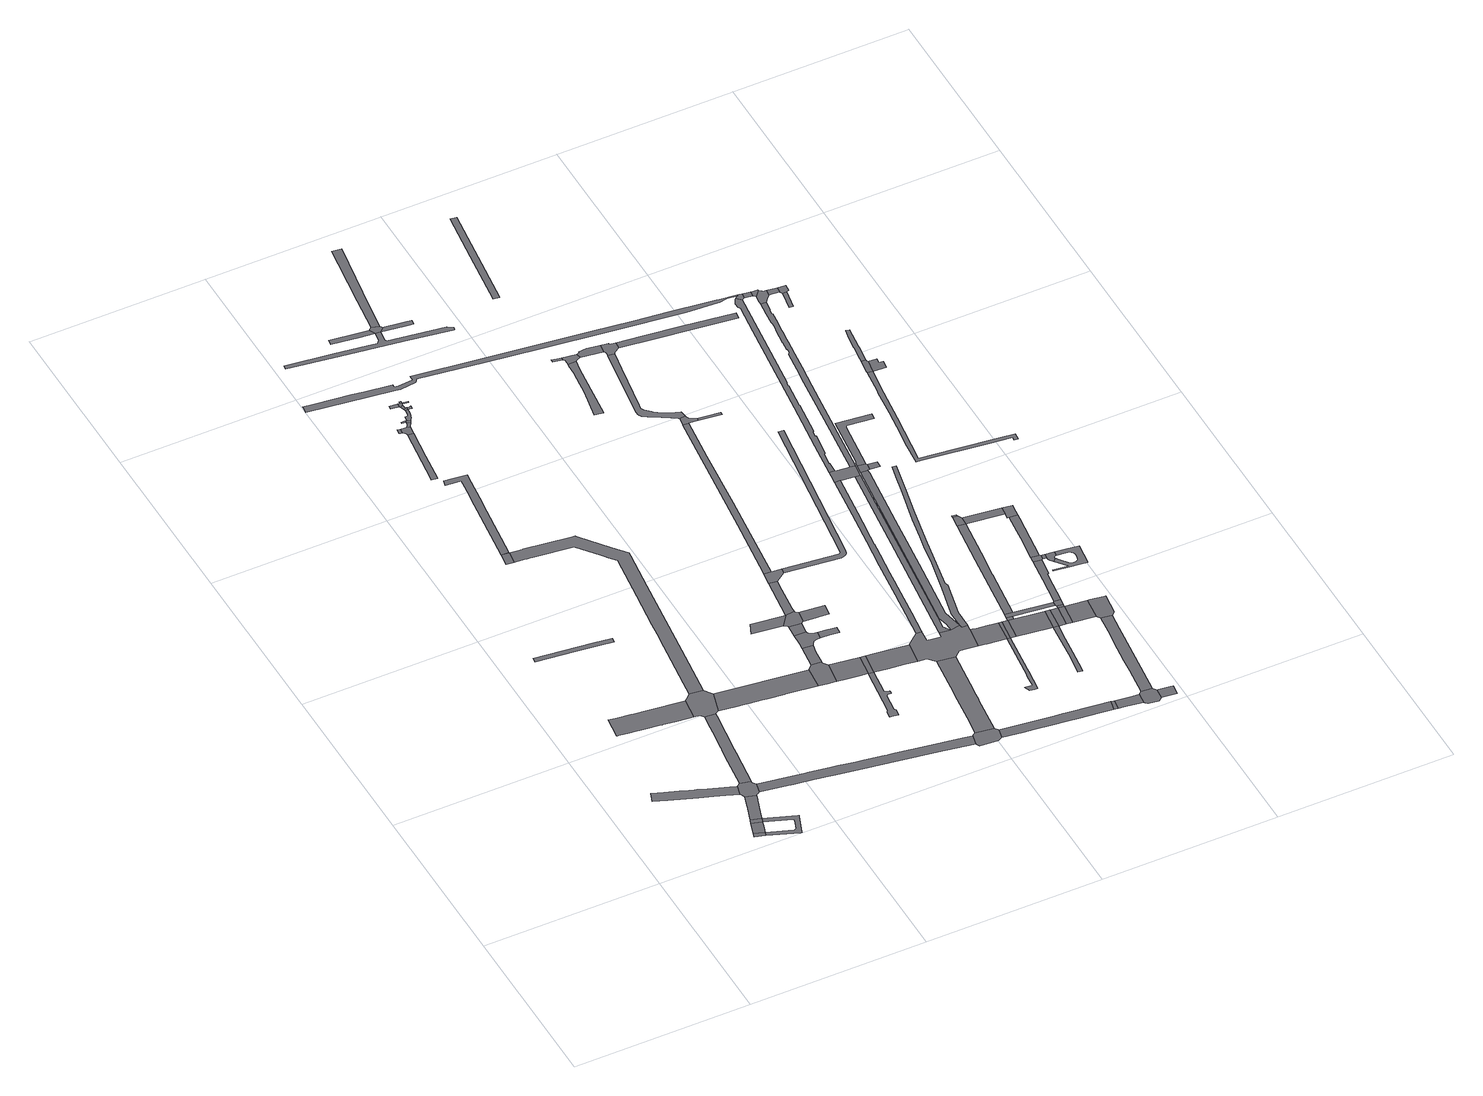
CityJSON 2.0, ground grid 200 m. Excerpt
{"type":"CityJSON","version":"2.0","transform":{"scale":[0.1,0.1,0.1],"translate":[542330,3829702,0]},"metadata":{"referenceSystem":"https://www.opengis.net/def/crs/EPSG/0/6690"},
"CityObjects":{
"road1":{"type":"Road","attributes":{"RoadStructureAttribute.sectionType":"1"},"geometry":[{"type":"MultiSurface","lod":"1","boundaries":[[[0,1,2,3,4,5,6,7,8,9,10,11,12,13,14,15,16,17]]]}]},
"road2":{"type":"Road","geometry":[{"type":"MultiSurface","lod":"1","boundaries":[[[18,19,20,21]]]}]},
"road3":{"type":"Road","attributes":{"RoadStructureAttribute.sectionType":"1"},"geometry":[{"type":"MultiSurface","lod":"1","boundaries":[[[22,18,21,23,24,25,26]]]}]},
"road4":{"type":"Road","geometry":[{"type":"MultiSurface","lod":"1","boundaries":[[[27,22,26,28]]]}]},
"road5":{"type":"Road","attributes":{"RoadStructureAttribute.sectionType":"1"},"geometry":[{"type":"MultiSurface","lod":"1","boundaries":[[[29,30,31,27,28,32,33,34,35,36]]]}]},
"road6":{"type":"Road","attributes":{"RoadStructureAttribute.sectionType":"1"},"geometry":[{"type":"MultiSurface","lod":"1","boundaries":[[[37,38,39,40,41,42,28,26,43,44,45,46,21,20]]]}]},
"road7":{"type":"Road","geometry":[{"type":"MultiSurface","lod":"1","boundaries":[[[47,17,16,48,49,50,29,36,51,52,53,54,55,56,57]]]}]},
"road8":{"type":"Road","attributes":{"RoadStructureAttribute.sectionType":"1"},"geometry":[{"type":"MultiSurface","lod":"1","boundaries":[[[58,59,60,61,62,63,64,65,66,67,68,69,70,71,72,73,74,75,76]]]}]},
"road9":{"type":"Road","attributes":{"RoadStructureAttribute.sectionType":"1"},"geometry":[{"type":"MultiSurface","lod":"1","boundaries":[[[77,78,79,80,81,82,83,84,85]]]}]},
"road10":{"type":"Road","attributes":{"RoadStructureAttribute.sectionType":"1"},"geometry":[{"type":"MultiSurface","lod":"1","boundaries":[[[86,87,88,89,90,91,92,93,47,57,94,95,96,97,98,99]]]}]},
"road11":{"type":"Road","geometry":[{"type":"MultiSurface","lod":"1","boundaries":[[[100,101,102,76,75,103,104,86,99,105,106,107,108,109,110,111]]]}]},
"road12":{"type":"Road","attributes":{"RoadStructureAttribute.sectionType":"1"},"geometry":[{"type":"MultiSurface","lod":"1","boundaries":[[[112,113,114,115]]]}]},
"road13":{"type":"Road","attributes":{"RoadStructureAttribute.sectionType":"1"},"geometry":[{"type":"MultiSurface","lod":"1","boundaries":[[[116,117,118,119,120,121,122,123,124,125,126,127,128,129,130,115,114,131,132,133,134,135,136,137,138,139,140,141,142,143,144,145,146,147,100,111]]]}]},
"road14":{"type":"Road","geometry":[{"type":"MultiSurface","lod":"1","boundaries":[[[148,149,150,151,152,153,154,155,156,157,158,159,160,161,162,112]]]}]},
"road15":{"type":"Road","attributes":{"RoadStructureAttribute.sectionType":"1"},"geometry":[{"type":"MultiSurface","lod":"1","boundaries":[[[163,164,165,166,167,168]]]}]},
"road16":{"type":"Road","attributes":{"RoadStructureAttribute.sectionType":"1"},"geometry":[{"type":"MultiSurface","lod":"1","boundaries":[[[169,170,171,172,173,174,175,176,177,178,179,180,181,182,183,184,185,54,53,186,187,188,189,190,191,192,193,194,195,196,197,198,199,200,201]]]}]},
"road17":{"type":"Road","attributes":{"RoadStructureAttribute.sectionType":"1"},"geometry":[{"type":"MultiSurface","lod":"1","boundaries":[[[108,107,202,203,204,205,206,207,208,209,210]]]}]},
"road18":{"type":"Road","geometry":[{"type":"MultiSurface","lod":"1","boundaries":[[[211,212,213,214,215]]]}]},
"road19":{"type":"Road","geometry":[{"type":"MultiSurface","lod":"1","boundaries":[[[215,214,216,217,218,163,168,219,220]]]}]},
"road20":{"type":"Road","geometry":[{"type":"MultiSurface","lod":"1","boundaries":[[[221,222,223,224]]]}]},
"road21":{"type":"Road","attributes":{"RoadStructureAttribute.sectionType":"1"},"geometry":[{"type":"MultiSurface","lod":"1","boundaries":[[[225,226,227,228,220,219,229]]]}]},
"road22":{"type":"Road","geometry":[{"type":"MultiSurface","lod":"1","boundaries":[[[224,223,225,229,230,231]]]}]},
"road23":{"type":"Road","attributes":{"RoadStructureAttribute.sectionType":"1"},"geometry":[{"type":"MultiSurface","lod":"1","boundaries":[[[232,233,234,235]]]}]},
"road24":{"type":"Road","attributes":{"RoadStructureAttribute.sectionType":"1"},"geometry":[{"type":"MultiSurface","lod":"1","boundaries":[[[236,237,238,239,240,241,242,243,244,245,246,247,248,249,250,231,230]]]}]},
"road25":{"type":"Road","attributes":{"RoadStructureAttribute.sectionType":"1"},"geometry":[{"type":"MultiSurface","lod":"1","boundaries":[[[251,252,253,254,255,256,257]]]}]},
"road26":{"type":"Road","geometry":[{"type":"MultiSurface","lod":"1","boundaries":[[[257,256,258,244,243,259]]]}]},
"road27":{"type":"Road","geometry":[{"type":"MultiSurface","lod":"1","boundaries":[[[235,234,254,253,260,261,262,263,264]]]}]},
"road28":{"type":"Road","geometry":[{"type":"MultiSurface","lod":"1","boundaries":[[[265,266,264,263]]]}]},
"road29":{"type":"Road","geometry":[{"type":"MultiSurface","lod":"1","boundaries":[[[267,268,269,259,243]]]}]},
"road30":{"type":"Road","geometry":[{"type":"MultiSurface","lod":"1","boundaries":[[[270,271,263,262]]]}]},
"road31":{"type":"Road","geometry":[{"type":"MultiSurface","lod":"1","boundaries":[[[272,210,209,273,274,275,276,277,278]]]}]},
"road32":{"type":"Road","attributes":{"RoadStructureAttribute.sectionType":"1"},"geometry":[{"type":"MultiSurface","lod":"1","boundaries":[[[279,280,281,282,283,284]]]}]},
"road33":{"type":"Road","geometry":[{"type":"MultiSurface","lod":"1","boundaries":[[[285,286,287,288,289,290,291,292,293,294,295,296,297,298,299,300,301,283]]]}]},
"road34":{"type":"Road","attributes":{"RoadStructureAttribute.sectionType":"1"},"geometry":[{"type":"MultiSurface","lod":"1","boundaries":[[[302,303,304,305]]]}]},
"road35":{"type":"Road","attributes":{"RoadStructureAttribute.sectionType":"1"},"geometry":[{"type":"MultiSurface","lod":"1","boundaries":[[[306,272,278,307,308]]]}]},
"road36":{"type":"Road","attributes":{"RoadStructureAttribute.sectionType":"1"},"geometry":[{"type":"MultiSurface","lod":"1","boundaries":[[[309,310,311,312,313,314,315,316,317,318,319,320,321,322,323,324,325,326,327]]]}]},
"road37":{"type":"Road","attributes":{"RoadStructureAttribute.sectionType":"1"},"geometry":[{"type":"MultiSurface","lod":"1","boundaries":[[[328,329,276,275,330,331,309,332]]]}]},
"road38":{"type":"Road","geometry":[{"type":"MultiSurface","lod":"1","boundaries":[[[333,334,306,308,335,336,337,338,339,340,341,342,343]]]}]},
"road39":{"type":"Road","attributes":{"RoadStructureAttribute.sectionType":"1"},"geometry":[{"type":"MultiSurface","lod":"1","boundaries":[[[344,333,343,345,346]]]}]},
"road40":{"type":"Road","geometry":[{"type":"MultiSurface","lod":"1","boundaries":[[[347,284,283,301,348,349]]]}]},
"road41":{"type":"Road","geometry":[{"type":"MultiSurface","lod":"1","boundaries":[[[350,351,352,305,304,353,354,344,346,355,356,357]]]}]},
"road42":{"type":"Road","geometry":[{"type":"MultiSurface","lod":"1","boundaries":[[[332,309,327,358]]]}]},
"road43":{"type":"Road","attributes":{"RoadStructureAttribute.sectionType":"1"},"geometry":[{"type":"MultiSurface","lod":"1","boundaries":[[[359,360,361,362,363,364,348,301]]]}]},
"road44":{"type":"Road","attributes":{"RoadStructureAttribute.sectionType":"1"},"geometry":[{"type":"MultiSurface","lod":"1","boundaries":[[[365,366,367,368,339,338]]]}]},
"road45":{"type":"Road","attributes":{"RoadStructureAttribute.sectionType":"1"},"geometry":[{"type":"MultiSurface","lod":"1","boundaries":[[[369,305,352,370,371,372]]]}]},
"road46":{"type":"Road","attributes":{"RoadStructureAttribute.sectionType":"1"},"geometry":[{"type":"MultiSurface","lod":"1","boundaries":[[[373,374,375,347,349,376,377]]]}]},
"road47":{"type":"Road","geometry":[{"type":"MultiSurface","lod":"1","boundaries":[[[378,379,201,200,380,381,382,383,384,385,386,387,388,389]]]}]},
"road48":{"type":"Road","attributes":{"RoadStructureAttribute.sectionType":"1"},"geometry":[{"type":"MultiSurface","lod":"1","boundaries":[[[390,391,392,393,394,357,356]]]}]},
"road49":{"type":"Road","geometry":[{"type":"MultiSurface","lod":"1","boundaries":[[[395,369,372,396,397,398]]]}]},
"road50":{"type":"Road","attributes":{"RoadStructureAttribute.sectionType":"1"},"geometry":[{"type":"MultiSurface","lod":"1","boundaries":[[[399,400,358,327,401,402,403,404,405]]]}]},
"road51":{"type":"Road","attributes":{"RoadStructureAttribute.sectionType":"1"},"geometry":[{"type":"MultiSurface","lod":"1","boundaries":[[[406,407,408,409,378,389,410,411,412,413,414,415,416]]]}]},
"road52":{"type":"Road","attributes":{"RoadStructureAttribute.sectionType":"1"},"geometry":[{"type":"MultiSurface","lod":"1","boundaries":[[[417,418,419,420,395,398,421,422,423,424]]]}]},
"road53":{"type":"Road","attributes":{"RoadStructureAttribute.sectionType":"1"},"geometry":[{"type":"MultiSurface","lod":"1","boundaries":[[[425,426,427,428,429,430,431,432,433,434,435,436,437,438,439,440,441,442,443,444,445,446,447,448,449,450,451,452,453,454,455,456,457,458,459]]]}]},
"road54":{"type":"Road","geometry":[{"type":"MultiSurface","lod":"1","boundaries":[[[460,461,405,404,462,463,464,406,416,465,466,467,468,469,470,471,472,473,474,475,476,477,478,479,480,481,482]]]}]},
"road55":{"type":"Road","attributes":{"RoadStructureAttribute.sectionType":"1"},"geometry":[{"type":"MultiSurface","lod":"1","boundaries":[[[483,484,485,486,487,488,489,490,491,492]]]}]},
"road56":{"type":"Road","attributes":{"RoadStructureAttribute.sectionType":"1"},"geometry":[{"type":"MultiSurface","lod":"1","boundaries":[[[493,494,495,496,497,386,385,498,499,500,501,502,503,504,505]]]}]},
"road57":{"type":"Road","geometry":[{"type":"MultiSurface","lod":"1","boundaries":[[[506,507,508,509,510]]]}]},
"road58":{"type":"Road","geometry":[{"type":"MultiSurface","lod":"1","boundaries":[[[510,509,511,512,483,492,513,514,515,516]]]}]},
"road59":{"type":"Road","attributes":{"RoadStructureAttribute.sectionType":"1"},"geometry":[{"type":"MultiSurface","lod":"1","boundaries":[[[517,518,519,520,521,522,523,524,525,526,527,528,529,397,396]]]}]},
"road60":{"type":"Road","attributes":{"RoadStructureAttribute.sectionType":"1"},"geometry":[{"type":"MultiSurface","lod":"1","boundaries":[[[530,531,532,533,534,535,536,537,538,539,540,541,542,543,544,545]]]}]},
"road61":{"type":"Road","attributes":{"RoadStructureAttribute.sectionType":"1"},"geometry":[{"type":"MultiSurface","lod":"1","boundaries":[[[546,547,548,549,550,551,552,553,554,460,482,555,556,557,558,559,560,561,562,563,564,565,566,567,568,569,570]]]}]},
"road62":{"type":"Road","attributes":{"RoadStructureAttribute.sectionType":"1"},"geometry":[{"type":"MultiSurface","lod":"1","boundaries":[[[571,572,573,574,516,515,575,576]]]}]},
"road63":{"type":"Road","attributes":{"RoadStructureAttribute.sectionType":"1"},"geometry":[{"type":"MultiSurface","lod":"1","boundaries":[[[577,578,579,580,581,582,583,584,585,586,587,588,589,590,591,592,593,594,595,596,597,598,599,600,601,602,603,604,605]]]}]},
"road64":{"type":"Road","geometry":[{"type":"MultiSurface","lod":"1","boundaries":[[[606,607,608,609,610,469,468,611,612,613,530,614]]]}]},
"road65":{"type":"Road","geometry":[{"type":"MultiSurface","lod":"1","boundaries":[[[615,616,617,592,591,618,417,424,619,620,621]]]}]},
"road66":{"type":"Road","attributes":{"RoadStructureAttribute.sectionType":"1"},"geometry":[{"type":"MultiSurface","lod":"1","boundaries":[[[622,623,624,625,626]]]}]},
"road67":{"type":"Road","geometry":[{"type":"MultiSurface","lod":"1","boundaries":[[[627,614,530,545,628]]]}]},
"road68":{"type":"Road","attributes":{"RoadStructureAttribute.sectionType":"1"},"geometry":[{"type":"MultiSurface","lod":"1","boundaries":[[[629,630,631,632,633,474,473,634,635,636,637,638,639]]]}]},
"road69":{"type":"Road","geometry":[{"type":"MultiSurface","lod":"1","boundaries":[[[640,641,576,575,642,643,577,605,644,645,646]]]}]},
"road70":{"type":"Road","geometry":[{"type":"MultiSurface","lod":"1","boundaries":[[[505,504,647,648]]]}]},
"road71":{"type":"Road","attributes":{"RoadStructureAttribute.sectionType":"1"},"geometry":[{"type":"MultiSurface","lod":"1","boundaries":[[[649,650,651,621,620]]]}]},
"road72":{"type":"Road","geometry":[{"type":"MultiSurface","lod":"1","boundaries":[[[628,545,652,653,654]]]}]},
"road73":{"type":"Road","attributes":{"RoadStructureAttribute.sectionType":"1"},"geometry":[{"type":"MultiSurface","lod":"1","boundaries":[[[655,656,657,473,472,658,659,660,661,662,663]]]}]},
"road74":{"type":"Road","geometry":[{"type":"MultiSurface","lod":"1","boundaries":[[[664,654,665,666]]]}]},
"road75":{"type":"Road","attributes":{"RoadStructureAttribute.sectionType":"1"},"geometry":[{"type":"MultiSurface","lod":"1","boundaries":[[[667,648,647,668,669,670]]]}]},
"road76":{"type":"Road","attributes":{"RoadStructureAttribute.sectionType":"1"},"geometry":[{"type":"MultiSurface","lod":"1","boundaries":[[[654,653,671,672,673,674,675,665]]]}]},
"road77":{"type":"Road","attributes":{"RoadStructureAttribute.sectionType":"1"},"geometry":[{"type":"MultiSurface","lod":"1","boundaries":[[[673,676,677,678,679,680,681,682,683]]]}]},
"road78":{"type":"Road","attributes":{"RoadStructureAttribute.sectionType":"1"},"geometry":[{"type":"MultiSurface","lod":"1","boundaries":[[[684,685,686,687,688,689,690,691,692,693,694,695,696,697,698,699,700,471,470]]]}]},
"road79":{"type":"Road","geometry":[{"type":"MultiSurface","lod":"1","boundaries":[[[701,702,670,669,703,704,705,706,707,708,709,710,711,712]]]}]},
"road80":{"type":"Road","attributes":{"RoadStructureAttribute.sectionType":"1"},"geometry":[{"type":"MultiSurface","lod":"1","boundaries":[[[713,664,666,714,715,716]]]}]},
"road81":{"type":"Road","geometry":[{"type":"MultiSurface","lod":"1","boundaries":[[[717,718,546,570,719,720,721,629,639,722,723,724,725,726,727,728]]]}]},
"road82":{"type":"Road","geometry":[{"type":"MultiSurface","lod":"1","boundaries":[[[674,673,683,729]]]}]},
"road83":{"type":"Road","attributes":{"RoadStructureAttribute.sectionType":"1"},"geometry":[{"type":"MultiSurface","lod":"1","boundaries":[[[730,731,732,733,713,716,734,735,736,737]]]}]},
"road84":{"type":"Road","attributes":{"RoadStructureAttribute.sectionType":"1"},"geometry":[{"type":"MultiSurface","lod":"1","boundaries":[[[738,729,683,739,740,741]]]}]},
"road85":{"type":"Road","attributes":{"RoadStructureAttribute.sectionType":"1"},"geometry":[{"type":"MultiSurface","lod":"1","boundaries":[[[742,710,709,743,744]]]}]},
"road86":{"type":"Road","geometry":[{"type":"MultiSurface","lod":"1","boundaries":[[[741,740,745,746]]]}]},
"road87":{"type":"Road","geometry":[{"type":"MultiSurface","lod":"1","boundaries":[[[747,655,663,748,749,750,751]]]}]},
"road88":{"type":"Road","attributes":{"RoadStructureAttribute.sectionType":"1"},"geometry":[{"type":"MultiSurface","lod":"1","boundaries":[[[752,753,754,755,756,757,758,701,712,759,760,761,762,763,764]]]}]},
"road89":{"type":"Road","attributes":{"RoadStructureAttribute.sectionType":"1"},"geometry":[{"type":"MultiSurface","lod":"1","boundaries":[[[765,741,746,766]]]}]},
"road90":{"type":"Road","geometry":[{"type":"MultiSurface","lod":"1","boundaries":[[[767,715,714,765,766,768]]]}]},
"road91":{"type":"Road","attributes":{"RoadStructureAttribute.sectionType":"1"},"geometry":[{"type":"MultiSurface","lod":"1","boundaries":[[[769,770,771,772,773,774,646,645]]]}]},
"road92":{"type":"Road","geometry":[{"type":"MultiSurface","lod":"1","boundaries":[[[775,776,750,749]]]}]},
"road93":{"type":"Road","attributes":{"RoadStructureAttribute.sectionType":"1"},"geometry":[{"type":"MultiSurface","lod":"1","boundaries":[[[777,746,745,778,779]]]}]},
"road94":{"type":"Road","geometry":[{"type":"MultiSurface","lod":"1","boundaries":[[[780,730,737,781,782]]]}]},
"road95":{"type":"Road","attributes":{"RoadStructureAttribute.sectionType":"1"},"geometry":[{"type":"MultiSurface","lod":"1","boundaries":[[[783,784,780,782]]]}]},
"road96":{"type":"Road","attributes":{"RoadStructureAttribute.sectionType":"1"},"geometry":[{"type":"MultiSurface","lod":"1","boundaries":[[[785,786,767,768,787,788,789,790,791]]]}]},
"road97":{"type":"Road","attributes":{"RoadStructureAttribute.sectionType":"1"},"geometry":[{"type":"MultiSurface","lod":"1","boundaries":[[[792,793,794,795,796,797,798,799,800,801,802,803,804,717,728,805,806,807,808,809,810,811,812,813,814,815,816,817,818,819,820,821]]]}]},
"road98":{"type":"Road","attributes":{"RoadStructureAttribute.sectionType":"1"},"geometry":[{"type":"MultiSurface","lod":"1","boundaries":[[[822,823,824,825,826,827,828,829,830,831,832,747,751]]]}]},
"road99":{"type":"Road","geometry":[{"type":"MultiSurface","lod":"1","boundaries":[[[833,834,779,778,752,764,835,836]]]}]},
"road100":{"type":"Road","geometry":[{"type":"MultiSurface","lod":"1","boundaries":[[[837,838,785,791,839,840,841]]]}]},
"road101":{"type":"Road","attributes":{"RoadStructureAttribute.sectionType":"1"},"geometry":[{"type":"MultiSurface","lod":"1","boundaries":[[[781,737,842,843]]]}]},
"road102":{"type":"Road","attributes":{"RoadStructureAttribute.sectionType":"1"},"geometry":[{"type":"MultiSurface","lod":"1","boundaries":[[[840,839,844,845]]]}]},
"road103":{"type":"Road","attributes":{"RoadStructureAttribute.sectionType":"1"},"geometry":[{"type":"MultiSurface","lod":"1","boundaries":[[[846,847,848,849,850,851,852,853,854,855,856,857,858,859,860,861,862,863,864,865,866,867,868,869,870,871,872,873,874,723,722,875,876,877,878,879,880,881,882,883,884,885,886,887,888,889,890,891,892,893,894,895]]]}]},
"road104":{"type":"Road","geometry":[{"type":"MultiSurface","lod":"1","boundaries":[[[845,844,896,897,898,899,900,901,902,903,904,905]]]}]},
"road105":{"type":"Road","attributes":{"RoadStructureAttribute.sectionType":"1"},"geometry":[{"type":"MultiSurface","lod":"1","boundaries":[[[906,907,908,837,841,909,910,911]]]}]},
"road106":{"type":"Road","attributes":{"RoadStructureAttribute.sectionType":"1"},"geometry":[{"type":"MultiSurface","lod":"1","boundaries":[[[912,913,914,915,916,917,918,919,920,921,922,905,904,923,924,925,926,927,928,929,930,931,932,933,934,935,936,937,938,939,940,941,942,943,944,899,898]]]}]},
"road107":{"type":"Road","geometry":[{"type":"MultiSurface","lod":"1","boundaries":[[[843,842,945,906,911,946,947]]]}]},
"road108":{"type":"Road","geometry":[{"type":"MultiSurface","lod":"1","boundaries":[[[948,459,458,949,950,792,821,951,952,953]]]}]},
"road109":{"type":"Road","attributes":{"RoadStructureAttribute.sectionType":"1"},"geometry":[{"type":"MultiSurface","lod":"1","boundaries":[[[953,952,954,955]]]}]},
"road110":{"type":"Road","attributes":{"RoadStructureAttribute.sectionType":"1"},"geometry":[{"type":"MultiSurface","lod":"1","boundaries":[[[956,957,955,954,958,959]]]}]},
"road111":{"type":"Road","geometry":[{"type":"MultiSurface","lod":"1","boundaries":[[[960,961,959,958,962,847,846,895,963,964,965,966]]]}]},
"road112":{"type":"Road","attributes":{"RoadStructureAttribute.sectionType":"1"},"geometry":[{"type":"MultiSurface","lod":"1","boundaries":[[[967,968,969,970,971,972,973]]]}]},
"road113":{"type":"Road","attributes":{"RoadStructureAttribute.sectionType":"1"},"geometry":[{"type":"MultiSurface","lod":"1","boundaries":[[[969,974,975,976,977,978,979,980,981,982,983,984,985,986,987,988,989,990,991,970]]]}]},
"road114":{"type":"Road","attributes":{"RoadStructureAttribute.sectionType":"1"},"geometry":[{"type":"MultiSurface","lod":"1","boundaries":[[[966,965,992,993]]]}]},
"road115":{"type":"Road","geometry":[{"type":"MultiSurface","lod":"1","boundaries":[[[994,995,996,997,998,999,971,970]]]}]},
"road116":{"type":"Road","attributes":{"RoadStructureAttribute.sectionType":"1"},"geometry":[{"type":"MultiSurface","lod":"1","boundaries":[[[1000,1001,1002,1003,1004]]]}]},
"road117":{"type":"Road","attributes":{"RoadStructureAttribute.sectionType":"1"},"geometry":[{"type":"MultiSurface","lod":"1","boundaries":[[[1005,1006,1007,1008,1009,1010,1011,1012,1013,967,973]]]}]},
"road118":{"type":"Road","geometry":[{"type":"MultiSurface","lod":"1","boundaries":[[[993,992,1014,1000,1004,1015,1016,1017,1018]]]}]}
},
"vertices":[
[1287,934,0],[1075,1015,0],[973,1052,0],[964,1055,0],[950,1060,0],[840,1102,0],[818,1111,0],[805,1116,0],[660,1170,0],[533,1219,0],[490,1106,0],[638,1050,0],[931,939,0],[1076,885,0],[1245,821,0],[1262,815,0],[1323,792,0],[1356,907,0],
[1180,219,0],[1164,171,0],[1279,133,0],[1294,180,0],
[1228,364,0],[1304,208,0],[1324,267,0],[1338,312,0],[1343,326,0],
[1244,412,0],[1359,374,0],
[1353,737,0],[1308,604,0],[1297,571,0],[1411,533,0],[1425,575,0],[1432,595,0],[1446,638,0],[1468,704,0],
[1611,9,0],[1624,5,0],[1626,12,0],[1708,229,0],[1713,242,0],[1706,245,0],[1632,219,0],[1642,197,0],[1601,85,0],[1578,75,0],
[1398,933,0],[1330,790,0],[1332,789,0],[1350,745,0],[1469,708,0],[1494,722,0],[1514,733,0],[1541,851,0],[1529,868,0],[1510,894,0],[1512,909,0],
[1062,2317,0],[918,2336,0],[891,2340,0],[725,2361,0],[644,2372,0],[613,2125,0],[622,2122,0],[632,2121,0],[752,2105,0],[808,2098,0],[857,2091,0],[922,2083,0],[1064,2065,0],[1102,2059,0],[1105,2059,0],[1227,2042,0],[1375,2024,0],[1434,2016,0],[1466,2267,0],
[814,3418,0],[1051,3388,0],[1224,3368,0],[1227,3395,0],[1231,3423,0],[1051,3446,0],[863,3471,0],[388,3529,0],[381,3474,0],
[1531,1966,0],[1519,1876,0],[1500,1731,0],[1481,1583,0],[1472,1520,0],[1468,1497,0],[1463,1461,0],[1451,1366,0],[1520,970,0],[1528,1038,0],[1570,1353,0],[1577,1402,0],[1645,1914,0],[1650,1953,0],
[1549,2339,0],[1546,2338,0],[1490,2287,0],[1500,2008,0],[1520,1981,0],[1650,1956,0],[1661,1963,0],[1691,1983,0],[1762,2228,0],[1743,2255,0],[1698,2317,0],[1698,2319,0],
[797,5029,0],[778,4882,0],[864,4871,0],[883,5018,0],
[1774,2941,0],[1797,3125,0],[1830,3403,0],[1897,3947,0],[1953,4411,0],[1959,4456,0],[1924,4501,0],[1867,4574,0],[1832,4619,0],[1608,4905,0],[1589,4929,0],[1558,4933,0],[1035,4999,0],[1029,5000,0],[951,5009,0],[934,4862,0],[996,4854,0],[1002,4853,0],[1037,4849,0],[1062,4846,0],[1508,4789,0],[1695,4551,0],[1714,4526,0],[1742,4491,0],[1803,4412,0],[1736,3861,0],[1682,3422,0],[1663,3272,0],[1644,3117,0],[1639,3076,0],[1627,2976,0],[1569,2508,0],
[883,5021,0],[962,5661,0],[979,5798,0],[1018,6115,0],[1020,6131,0],[1033,6231,0],[865,6252,0],[782,6262,0],[764,6194,0],[845,6185,0],[938,6175,0],[938,6139,0],[922,6014,0],[895,5806,0],[884,5717,0],
[767,7025,0],[682,6355,0],[678,6329,0],[744,6324,0],[786,6659,0],[832,7017,0],
[3704,494,0],[3611,510,0],[3379,548,0],[2997,611,0],[2956,618,0],[2896,628,0],[2887,629,0],[2674,665,0],[2589,679,0],[2509,692,0],[2402,710,0],[2336,721,0],[2196,744,0],[2082,763,0],[2063,766,0],[1759,816,0],[1601,842,0],[1820,684,0],[1852,679,0],[1875,675,0],[2091,639,0],[2143,631,0],[2188,623,0],[2235,616,0],[2316,602,0],[2551,564,0],[2874,510,0],[3178,460,0],[3463,413,0],[3690,375,0],[3714,371,0],[3782,359,0],[3809,477,0],
[1873,1959,0],[1975,1946,0],[2023,1939,0],[2162,1921,0],[2215,1914,0],[2401,1890,0],[2410,1889,0],[2756,1843,0],[2783,2098,0],
[710,7139,0],[703,7085,0],[718,7081,0],[730,7077,0],[737,7135,0],
[744,7069,0],[756,7058,0],[766,7041,0],[846,7123,0],[811,7127,0],
[796,7223,0],[795,7205,0],[839,7196,0],[841,7218,0],
[839,7188,0],[838,7180,0],[834,7164,0],[825,7143,0],[873,7168,0],
[890,7198,0],[858,7217,0],
[798,7487,0],[793,7448,0],[882,7435,0],[887,7477,0],
[897,7209,0],[912,7231,0],[922,7252,0],[929,7269,0],[933,7291,0],[938,7311,0],[941,7331,0],[940,7357,0],[911,7350,0],[910,7334,0],[910,7308,0],[905,7288,0],[895,7274,0],[883,7272,0],[866,7273,0],
[928,7407,0],[925,7418,0],[923,7433,0],[889,7418,0],[898,7396,0],[904,7381,0],[933,7393,0],
[910,7365,0],[946,7390,0],
[925,7449,0],[928,7455,0],[935,7456,0],[930,7471,0],[911,7474,0],
[932,7497,0],[914,7500,0],
[986,7350,0],[990,7391,0],[979,7385,0],
[996,7449,0],[999,7461,0],
[2838,2149,0],[2873,1828,0],[2930,1821,0],[2955,1817,0],[2988,2071,0],[2953,2128,0],[2954,2140,0],
[1000,8584,0],[696,8627,0],[687,8567,0],[1000,8524,0],[1163,8503,0],[1127,8568,0],
[1147,8395,0],[1117,8365,0],[1002,8379,0],[664,8426,0],[126,8500,0],[122,8478,0],[119,8455,0],[685,8366,0],[1360,8265,0],[1897,8185,0],[1903,8184,0],[1904,8200,0],[1906,8215,0],[1848,8260,0],[1215,8349,0],[1204,8373,0],[1223,8496,0],
[2563,2963,0],[2509,2838,0],[2849,2789,0],[2943,2915,0],
[2867,2409,0],[2967,2300,0],[2986,2395,0],
[3292,1774,0],[3219,1200,0],[3204,1184,0],[3201,1182,0],[3192,1105,0],[3195,1105,0],[3234,1100,0],[3286,1094,0],[3296,1170,0],[3286,1183,0],[3279,1192,0],[3305,1395,0],[3328,1414,0],[3365,1410,0],[3367,1430,0],[3370,1450,0],[3333,1454,0],[3315,1477,0],[3352,1766,0],
[3237,2038,0],[3057,2062,0],[3044,1806,0],[3197,1786,0],[3325,2027,0],
[2883,2611,0],[2875,2477,0],[2998,2420,0],[3018,2446,0],[3050,2458,0],[3100,2464,0],[3113,2550,0],[3092,2554,0],[3049,2563,0],[3024,2578,0],[3014,2603,0],
[2892,2752,0],[3018,2641,0],[3035,2738,0],
[1165,8600,0],[1270,8549,0],[1250,8576,0],
[3058,2906,0],[3048,2913,0],[3045,2928,0],[2877,2779,0],[2889,2767,0],[3047,2753,0],[3062,2758,0],[3082,2897,0],
[3384,2019,0],
[1468,8462,0],[1513,8455,0],[1570,8447,0],[1579,8507,0],[1531,8514,0],[1487,8520,0],
[3205,2455,0],[3310,2442,0],[3319,2521,0],[3184,2540,0],
[3008,3416,0],[3050,2986,0],[3082,3268,0],[3096,3404,0],
[1328,9777,0],[1300,9579,0],[1221,9011,0],[1327,9099,0],[1431,9763,0],
[3853,503,0],[3826,487,0],[3788,343,0],[3802,311,0],[4012,294,0],[4044,313,0],[4053,318,0],[4059,317,0],[4081,436,0],[4075,443,0],[4073,446,0],[4052,475,0],
[3080,2756,0],[3209,2742,0],[3210,2747,0],[3345,2734,0],[3361,2864,0],
[3027,3564,0],[3211,3481,0],[3218,3541,0],[3107,3554,0],
[3742,1973,0],[3483,2007,0],[3362,1765,0],[3497,1747,0],[3673,1726,0],[3818,1707,0],[3851,1959,0],
[3987,1613,0],[3928,1130,0],[3923,1092,0],[3881,741,0],[4069,614,0],[4097,842,0],[4103,897,0],[4106,922,0],[4116,1002,0],[4136,1164,0],[4187,1586,0],
[3307,5882,0],[3207,5044,0],[3121,4321,0],[3043,3685,0],[3157,3987,0],[3228,4627,0],[3306,5358,0],[3367,5873,0],
[4463,7353,0],[4450,7355,0],[4346,7372,0],[3935,7423,0],[3570,7470,0],[3130,7528,0],[2792,7572,0],[2299,7634,0],[1786,7702,0],[1333,7760,0],[1188,7779,0],[1183,7722,0],[1016,7706,0],[970,7716,0],[975,7751,0],[668,7794,0],[545,7810,0],[128,7866,0],[17,7878,0],[17,7877,0],[6,7791,0],[656,7705,0],[962,7662,0],[1013,7655,0],[1195,7675,0],[1227,7713,0],[1954,7614,0],[2540,7537,0],[3288,7439,0],[4096,7337,0],[4441,7310,0],[4464,7313,0],[4556,7328,0],[4669,7311,0],[4671,7325,0],
[3994,2073,0],[3913,2009,0],[3916,1694,0],[3921,1693,0],[3987,1616,0],[4191,1589,0],[4263,1650,0],[4336,1641,0],[4466,1624,0],[4499,1878,0],[4511,1942,0],[4442,1945,0],[4436,1978,0],[4333,1959,0],[4204,1976,0],[4196,1915,0],[4196,1914,0],[4153,1920,0],[4152,1920,0],[4131,1923,0],[4038,1935,0],[4053,2055,0],[4055,2070,0],
[2683,7201,0],[2683,7183,0],[2677,7068,0],[2659,6898,0],[2640,6768,0],[2581,6425,0],[2673,6404,0],[2717,6771,0],[2757,7097,0],[2778,7202,0],
[5134,301,0],[4778,347,0],[4769,348,0],[4679,360,0],[4318,406,0],[4286,288,0],[4406,273,0],[4600,248,0],[4746,229,0],[4877,213,0],[5125,181,0],[5254,165,0],[5279,283,0],
[2622,7328,0],[2565,7340,0],[2562,7310,0],[2665,7288,0],[2670,7321,0],
[2677,7278,0],[2682,7268,0],[2790,7217,0],[2813,7232,0],[2838,7237,0],[2830,7297,0],
[3836,3409,0],[3874,3420,0],[3890,3430,0],[3903,3443,0],[3908,3450,0],[3919,3479,0],[4176,5343,0],[4116,5351,0],[3861,3495,0],[3859,3485,0],[3854,3479,0],[3847,3473,0],[3839,3469,0],
[4771,1584,0],[4716,1095,0],[4704,1018,0],[4699,985,0],[4688,860,0],[4685,860,0],[4619,868,0],[4605,869,0],[4616,837,0],[4626,804,0],[4678,798,0],[4698,795,0],[4714,793,0],[4746,1058,0],[4748,1096,0],[4806,1580,0],
[4281,4426,0],[4219,3927,0],[4167,3505,0],[4122,3137,0],[4067,2686,0],[4065,2669,0],[3995,2088,0],[3994,2079,0],[3994,2077,0],[4055,2075,0],[4057,2088,0],[4090,2367,0],[4116,2590,0],[4127,2681,0],[4150,2865,0],[4165,2990,0],[4199,3267,0],[4212,3373,0],[4219,3431,0],[4218,3431,0],[4246,3670,0],[4249,3670,0],[4261,3774,0],[4281,3922,0],[4341,4425,0],
[2959,7324,0],[2867,7320,0],[2862,7303,0],[2850,7298,0],[3088,7205,0],[3101,7305,0],
[3099,7139,0],[3070,6947,0],[3042,6762,0],[2972,6282,0],[2970,6229,0],[2978,6204,0],[2996,6184,0],[3047,6150,0],[3065,6139,0],[3098,6120,0],[3109,6113,0],[3168,6076,0],[3180,6069,0],[3312,5988,0],[3322,5980,0],[3390,5990,0],[3379,6058,0],[3326,6080,0],[3189,6139,0],[3177,6148,0],[3159,6162,0],[3147,6172,0],[3125,6191,0],[3110,6204,0],[3052,6257,0],[3039,6295,0],[3044,6337,0],[3136,6898,0],[3174,7128,0],
[4668,1849,0],[4627,1854,0],[4569,1862,0],[4534,1867,0],[4534,1874,0],[4548,1613,0],[4559,1612,0],[4762,1586,0],[4802,1832,0],
[3428,5924,0],[3400,5946,0],[3393,5971,0],[3309,5895,0],[3374,5881,0],[3473,5868,0],[3478,5904,0],
[2607,9651,0],[2537,9069,0],[2456,8408,0],[2525,8396,0],[2678,9642,0],
[4823,1830,0],[4837,1828,0],
[4501,4405,0],[4418,3728,0],[4374,3365,0],[4217,2090,0],[4208,2009,0],[4294,2007,0],[4292,2010,0],[4271,2036,0],[4278,2091,0],[4283,2114,0],[4560,4401,0],
[3190,7273,0],[3190,7293,0],[3103,7188,0],[3103,7170,0],[3186,7146,0],[3248,7184,0],[3258,7265,0],
[5299,159,0],[5314,278,0],
[3726,5834,0],[3731,5870,0],[3588,5888,0],
[4808,1580,0],[4869,1572,0],[4901,1820,0],
[4584,4439,0],[4301,2163,0],[4329,2054,0],[4392,2210,0],[4485,2963,0],[4528,3320,0],[4568,3650,0],[4657,4387,0],[4659,4429,0],
[4907,1864,0],[4967,1812,0],[4973,1855,0],
[5486,256,0],[5379,149,0],[5569,124,0],[5580,244,0],
[5023,1552,0],[5240,1523,0],[5266,1520,0],[5297,1770,0],[5145,1789,0],
[5223,1100,0],[5183,822,0],[5210,819,0],[5236,815,0],[5250,928,0],[5270,1101,0],[5296,1313,0],[5321,1513,0],
[4513,2157,0],[4604,2563,0],[4590,2600,0],[4712,3261,0],[4800,3698,0],[4863,3984,0],[4942,4357,0],[4899,4361,0],[4868,4221,0],[4819,3983,0],[4726,3581,0],[4676,3326,0],[4647,3175,0],[4608,2929,0],[4528,2553,0],[4444,2193,0],[4439,2169,0],
[5620,275,0],[5596,257,0],[5582,108,0],[5587,101,0],[5600,84,0],[5720,67,0],[5736,81,0],[5744,88,0],[5760,100,0],[5771,220,0],[5758,237,0],[5738,261,0],
[4913,1913,0],[5427,1795,0],[5433,1845,0],[4999,1902,0],
[4300,4581,0],[4293,4528,0],[4351,4423,0],[4455,4410,0],[4490,4406,0],[4578,4547,0],[4524,4553,0],[4473,4560,0],[4471,4560,0],[4446,4563,0],[4368,4573,0],[4359,4574,0],
[5352,1763,0],
[5087,3289,0],[5021,2765,0],[4984,2471,0],[4982,2460,0],[5074,2488,0],[5075,2496,0],[5102,2707,0],[5176,3278,0],
[5377,1760,0],[5333,1511,0],[5403,1502,0],[5436,1753,0],
[5921,202,0],[5932,79,0],[5946,199,0],
[5470,1494,0],[5505,1745,0],
[4596,4537,0],[4668,4439,0],[4684,4437,0],[4693,4513,0],[4684,4526,0],
[5755,1421,0],[5730,1217,0],[5710,1047,0],[5676,762,0],[5658,602,0],[5656,588,0],[5648,514,0],[5777,588,0],[5777,592,0],[5833,1062,0],[5849,1203,0],[5851,1214,0],[5874,1406,0],
[5439,1780,0],[5508,1771,0],
[5449,1857,0],[5518,1848,0],
[3641,7133,0],[4061,7077,0],[4529,7019,0],[4538,7096,0],[3968,7174,0],[3545,7229,0],
[4796,4423,0],[4804,4499,0],
[5605,1733,0],[5720,1462,0],[5752,1714,0],
[5104,3421,0],[5182,3373,0],[5157,3415,0],
[5152,3440,0],[5107,3446,0],
[5526,2467,0],[5492,2196,0],[5548,2084,0],[5569,2246,0],[5588,2244,0],[5615,2453,0],[5615,2456,0],
[4633,7286,0],[4620,7272,0],[4611,7258,0],[4603,7242,0],[4594,7219,0],[4593,7199,0],[4593,7181,0],[4596,7163,0],[4609,7134,0],[4568,6786,0],[4534,6510,0],[4422,5591,0],[4349,4997,0],[4365,4694,0],[4359,4695,0],[4377,4847,0],[4392,4846,0],[4425,5117,0],[4416,5119,0],[4425,5191,0],[4435,5190,0],[4484,5592,0],[4484,5595,0],[4480,5596,0],[4517,5900,0],[4516,5900,0],[4523,5950,0],[4528,5949,0],[4675,7172,0],[4682,7235,0],
[4756,5088,0],[4759,5098,0],[4762,5104,0],[4766,5109,0],[4771,5110,0],[4778,5112,0],[5064,5078,0],[5072,5148,0],[4683,5193,0],[4612,4595,0],[4602,4586,0],
[5929,1690,0],[5785,1710,0],[5914,1437,0],[5945,1688,0],
[5535,2538,0],[5528,2483,0],[5629,2463,0],[5636,2517,0],[5624,2527,0],
[5596,3224,0],[5608,3318,0],
[5673,2455,0],[5681,2511,0],
[4822,7103,0],[4820,7103,0],[4813,7034,0],[4805,6944,0],[4790,6807,0],[4796,6784,0],[4787,6720,0],[4779,6674,0],[4773,6635,0],[4770,6614,0],[4767,6594,0],[4754,6496,0],[4760,6495,0],[4747,6390,0],[4757,6389,0],[4752,6342,0],[4750,6331,0],[4748,6328,0],[4741,6323,0],[4736,6319,0],[4734,6317,0],[4732,6314,0],[4732,6311,0],[4705,6086,0],[4678,5879,0],[4645,5593,0],[4590,5140,0],[4541,4711,0],[4525,4557,0],[4578,4551,0],[4704,5594,0],[4730,5800,0],[4764,6079,0],[4781,6222,0],[4783,6234,0],[4790,6293,0],[4791,6306,0],[4802,6393,0],[4813,6475,0],[4817,6515,0],[4826,6590,0],[4837,6698,0],[4848,6782,0],[4852,6818,0],[4856,6851,0],[4864,6916,0],[4854,6917,0],[4861,6980,0],[4868,6979,0],[4882,7097,0],
[5680,2431,0],[5686,2407,0],[5711,2379,0],[5748,2412,0],[5744,2421,0],[5743,2429,0],[5746,2436,0],[5756,2443,0],[5774,2447,0],[5781,2498,0],
[5614,3161,0],[5586,2945,0],[5573,2837,0],[5677,2948,0],[5697,3100,0],[5703,3150,0],
[5821,2252,0],[5648,2274,0],[5644,2254,0],[5840,2230,0],[5921,2220,0],[6014,2208,0],[6015,2217,0],[6044,2463,0],[5977,2472,0],[5956,2475,0],[5930,2478,0],[5902,2431,0],[5917,2429,0],[5919,2429,0],[5926,2425,0],[5930,2422,0],[5936,2416,0],[5943,2406,0],[5948,2396,0],[5955,2376,0],[5957,2370,0],[5957,2366,0],[5951,2323,0],[5945,2300,0],[5939,2292,0],[5932,2283,0],[5914,2274,0],[5900,2272,0],[5886,2271,0],[5873,2274,0],[5836,2300,0],[5773,2381,0],[5754,2406,0],
[5588,3164,0],[5711,3209,0],[5723,3303,0],
[4690,7322,0],[4653,7301,0],[4650,7299,0],[4691,7241,0],[4713,7253,0],[4721,7318,0],
[4806,7243,0],[4814,7306,0],
[4890,7295,0],[4839,7302,0],[4832,7217,0],[4890,7289,0],
[4930,7253,0],[4919,7263,0],[4823,7132,0],[4912,7133,0],[4950,7177,0],[4956,7184,0],[4963,7249,0],
[5336,5887,0],[5314,5732,0],[5312,5710,0],[5372,5703,0],[5401,5853,0],[5386,5866,0],[5383,5881,0],
[5280,5430,0],[5277,5403,0],[5241,5089,0],[5202,4754,0],[5178,4611,0],[5151,4319,0],[5226,4307,0],[5937,4219,0],[6185,4189,0],[6180,4149,0],[6220,4144,0],[6230,4225,0],[6074,4243,0],[5589,4303,0],[5193,4354,0],[5277,4982,0],[5323,5365,0],[5328,5399,0],
[5070,7168,0],[5078,7236,0],
[5482,5692,0],[5519,5688,0],[5527,5742,0],[5533,5785,0],[5486,5789,0],[5493,5847,0],
[5090,7139,0],[5053,6926,0],[5075,6922,0],[5097,6918,0],[5136,7139,0],
[5413,6076,0],[5416,6101,0],[5434,6269,0],[5446,6349,0],[5403,6358,0],[5382,6248,0],[5363,6100,0],[5363,6090,0],[5342,5933,0],
[5076,7160,0],[5155,7147,0],[5159,7149,0],[5163,7151,0],[5172,7225,0]
]}
